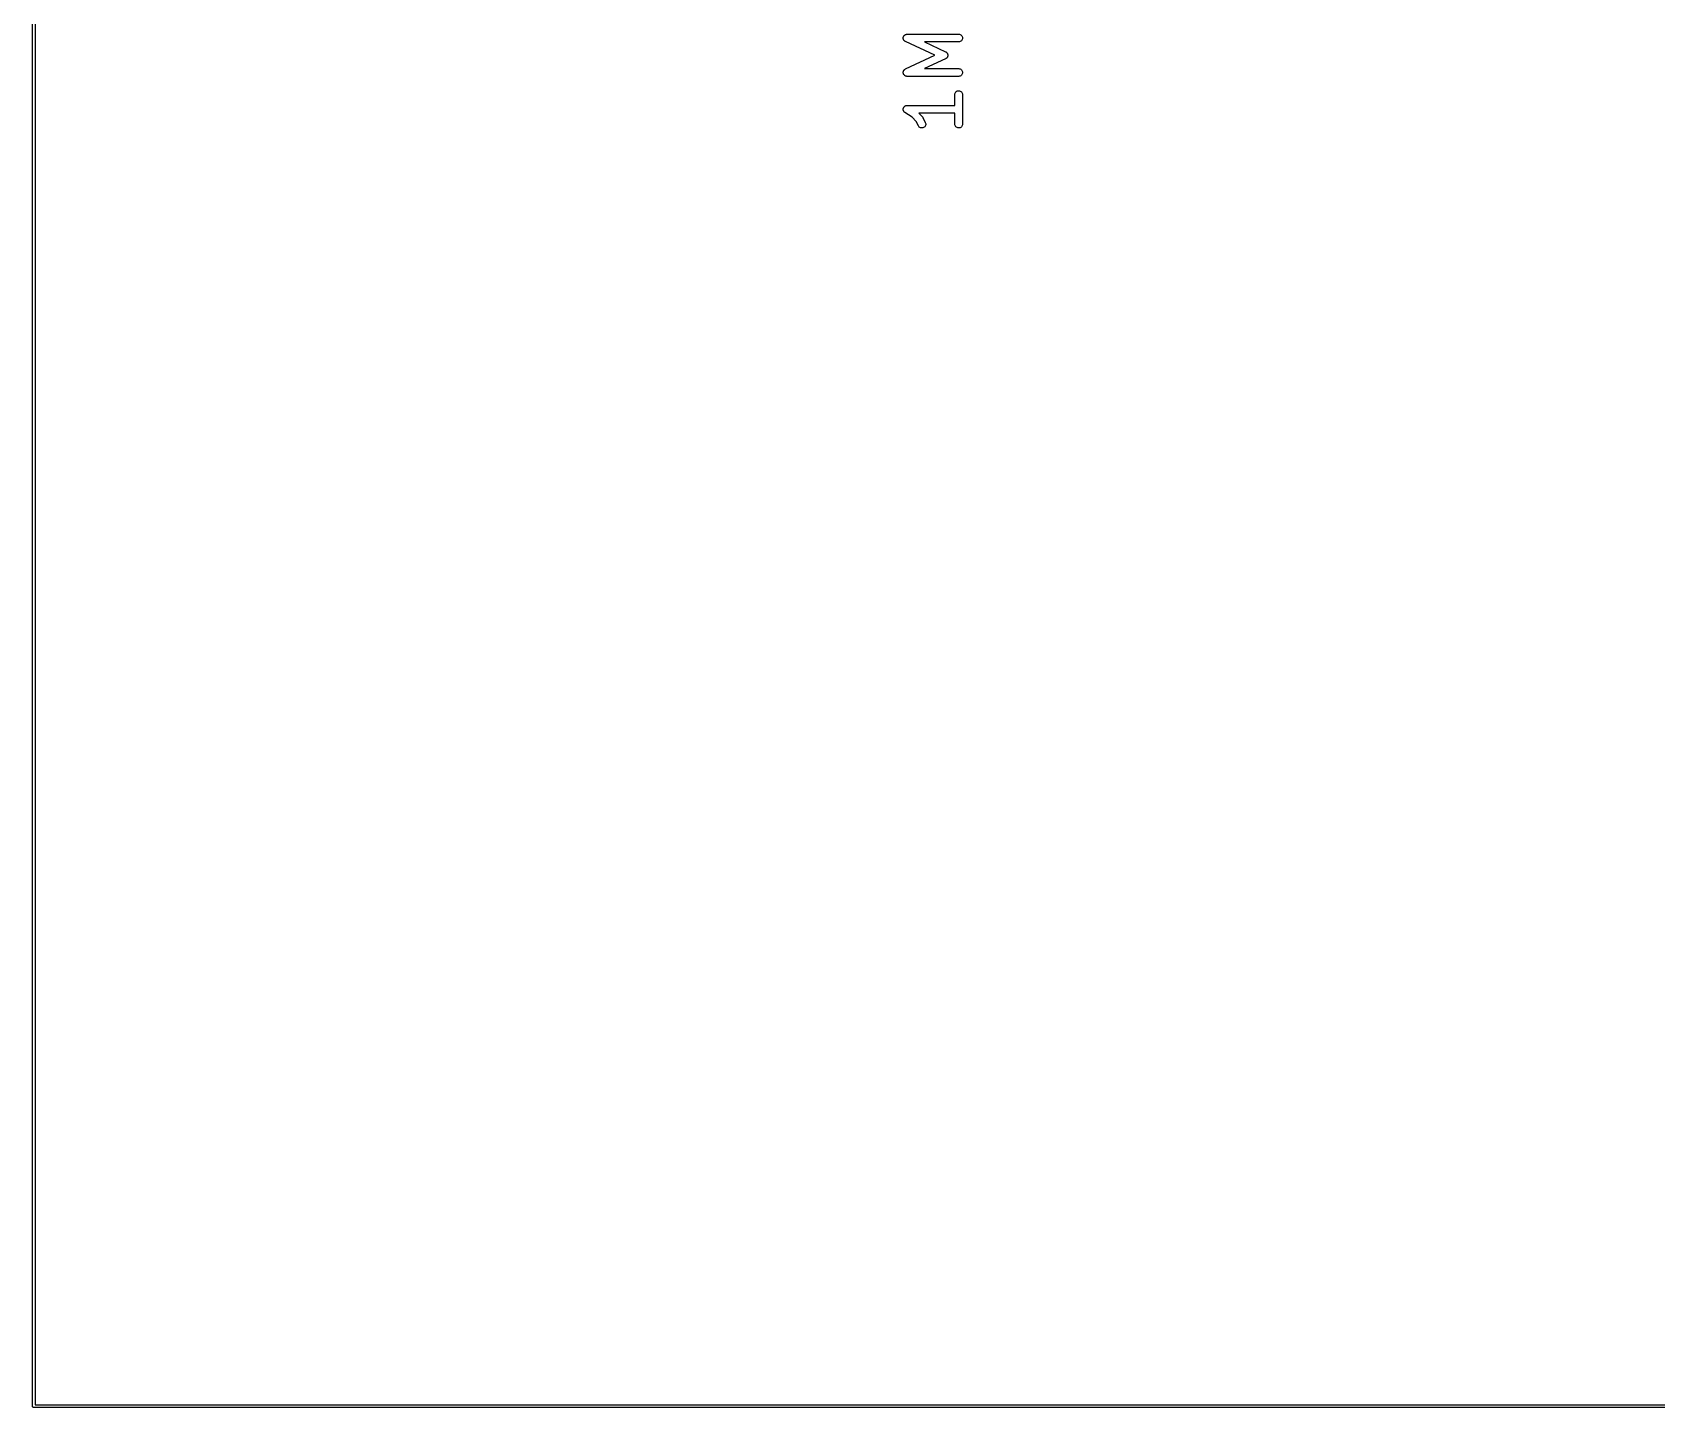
# Model space of a CAD drawing. Extents: x 20 to 116, y -135 to -20.
# Drawn here: x 19.97 to 51.44, y -135.03 to -108.39 of the extents above; entities that cross this region are included whole.
import ezdxf

# ---------------------------------------------------------------- set-up
doc = ezdxf.new("R2010")
doc.units = 0
doc.layers.add('BLACK', color=7, linetype='CONTINUOUS')

msp = doc.modelspace()

# ---------------------------------------------------------------- linework, layer by layer
at = {"layer": 'BLACK', "linetype": 'CONTINUOUS'}
for p, q in [((19.975, -134.999), (19.975, -20.0012)), ((20.025, -20.025), (20.025, -134.975)), ((36.8474, -108.495), (36.8476, -108.493)), ((36.8479, -108.501), (36.8474, -108.495)), ((36.8475, -108.492), (36.8483, -108.486)), ((36.8476, -108.493), (36.8475, -108.492)), ((36.8481, -108.506), (36.8479, -108.501)), ((36.8486, -108.508), (36.8481, -108.506)), ((36.8483, -108.486), (36.8489, -108.48)), ((36.8487, -108.51), (36.8486, -108.508)), ((36.8503, -108.515), (36.8487, -108.51)), ((36.8489, -108.48), (36.8494, -108.479)), ((36.8494, -108.479), (36.8497, -108.477)), ((36.8497, -108.477), (36.8516, -108.472)), ((36.8516, -108.52), (36.8503, -108.515)), ((36.8516, -108.472), (36.8532, -108.466)), ((36.8524, -108.522), (36.8516, -108.52)), ((36.8528, -108.524), (36.8524, -108.522)), ((36.8554, -108.529), (36.8528, -108.524)), ((36.8532, -108.466), (36.8541, -108.465)), ((36.8541, -108.465), (36.8546, -108.463)), ((36.8546, -108.463), (36.8575, -108.458)), ((36.8578, -108.534), (36.8554, -108.529)), ((36.8575, -108.458), (36.8602, -108.454)), ((36.8588, -108.535), (36.8578, -108.534)), ((36.8596, -108.537), (36.8588, -108.535)), ((36.8631, -108.541), (36.8596, -108.537)), ((36.8602, -108.454), (36.8613, -108.452)), ((36.8613, -108.452), (36.8622, -108.451)), ((36.8622, -108.451), (36.866, -108.447)), ((36.8665, -108.545), (36.8631, -108.541)), ((36.866, -108.447), (36.8695, -108.442)), ((36.8677, -108.547), (36.8665, -108.545)), ((36.8688, -108.548), (36.8677, -108.547)), ((36.8731, -108.552), (36.8688, -108.548)), ((36.8695, -108.442), (36.8709, -108.441)), ((36.8709, -108.441), (36.872, -108.44)), ((36.872, -108.44), (36.8765, -108.437)), ((36.8772, -108.555), (36.8731, -108.552)), ((36.8765, -108.437), (36.8809, -108.433)), ((36.8787, -108.556), (36.8772, -108.555)), ((36.88, -108.557), (36.8787, -108.556)), ((36.8849, -108.56), (36.88, -108.557)), ((36.8809, -108.433), (36.8824, -108.432)), ((36.8824, -108.432), (36.8838, -108.431)), ((36.8838, -108.431), (36.8889, -108.429)), ((36.8897, -108.563), (36.8849, -108.56)), ((36.8889, -108.429), (36.8938, -108.426)), ((36.8907, -108.563), (36.8897, -108.563)), ((37.4593, -108.829), (36.8907, -108.563)), ((36.8938, -108.426), (36.8954, -108.426)), ((36.8954, -108.426), (36.897, -108.425)), ((36.897, -108.425), (36.9024, -108.424)), ((36.9024, -108.424), (36.9078, -108.422)), ((36.9078, -108.422), (36.9095, -108.422)), ((36.9095, -108.422), (36.9112, -108.421)), ((36.9112, -108.421), (36.9168, -108.421)), ((36.9168, -108.421), (36.9224, -108.42)), ((36.9224, -108.42), (37.9224, -108.42)), ((37.9224, -108.42), (37.9234, -108.42)), ((37.9234, -108.42), (37.938, -108.422)), ((37.951, -108.565), (37.9369, -108.569)), ((37.938, -108.422), (37.9519, -108.427)), ((37.9639, -108.558), (37.951, -108.565)), ((37.9519, -108.427), (37.9648, -108.434)), ((37.9752, -108.549), (37.9639, -108.558)), ((37.9648, -108.434), (37.976, -108.443)), ((37.9846, -108.537), (37.9752, -108.549)), ((37.976, -108.443), (37.9851, -108.454)), ((37.9915, -108.525), (37.9846, -108.537)), ((37.9851, -108.454), (37.9919, -108.467)), ((37.9958, -108.511), (37.9915, -108.525)), ((37.9919, -108.467), (37.9961, -108.481)), ((37.9974, -108.496), (37.9958, -108.511)), ((37.9961, -108.481), (37.9974, -108.496)), ((36.8907, -109.094), (37.4593, -108.829)), ((37.9224, -108.57), (37.2604, -108.57)), ((37.2604, -108.57), (37.6684, -108.761)), ((37.6684, -108.761), (37.6693, -108.761)), ((37.6693, -108.761), (37.6727, -108.763)), ((37.6727, -108.763), (37.6762, -108.765)), ((37.6762, -108.765), (37.6789, -108.767)), ((37.6789, -108.767), (37.6818, -108.769)), ((37.6818, -108.769), (37.6847, -108.772)), ((37.6847, -108.772), (37.6878, -108.774)), ((37.6893, -108.882), (37.687, -108.884)), ((37.6878, -108.774), (37.6901, -108.777)), ((37.6919, -108.88), (37.6893, -108.882)), ((37.6901, -108.777), (37.6926, -108.779)), ((37.6942, -108.876), (37.6919, -108.88)), ((37.6926, -108.779), (37.6949, -108.782)), ((37.6969, -108.874), (37.6942, -108.876)), ((37.6949, -108.782), (37.6975, -108.785)), ((37.6986, -108.871), (37.6969, -108.874)), ((37.6975, -108.785), (37.6992, -108.788)), ((37.7007, -108.868), (37.6986, -108.871)), ((37.6992, -108.788), (37.7012, -108.791)), ((37.7024, -108.864), (37.7007, -108.868)), ((37.7012, -108.791), (37.7029, -108.794)), ((37.7044, -108.861), (37.7024, -108.864)), ((37.7029, -108.794), (37.7049, -108.798)), ((37.7056, -108.858), (37.7044, -108.861)), ((37.7049, -108.798), (37.706, -108.801)), ((37.7071, -108.855), (37.7056, -108.858)), ((37.706, -108.801), (37.7074, -108.804)), ((37.708, -108.851), (37.7071, -108.855)), ((37.7074, -108.804), (37.7083, -108.808)), ((37.7094, -108.847), (37.708, -108.851)), ((37.7083, -108.808), (37.7096, -108.811)), ((37.7099, -108.844), (37.7094, -108.847)), ((37.7096, -108.811), (37.7101, -108.815)), ((37.7107, -108.841), (37.7099, -108.844)), ((37.7101, -108.815), (37.7109, -108.818)), ((37.711, -108.837), (37.7107, -108.841)), ((37.7109, -108.818), (37.7111, -108.822)), ((37.7116, -108.833), (37.711, -108.837)), ((37.7111, -108.822), (37.7116, -108.826)), ((37.7116, -108.826), (37.7114, -108.829)), ((37.7114, -108.829), (37.7116, -108.833)), ((37.9369, -108.569), (37.9224, -108.57)), ((36.8474, -109.162), (36.848, -109.156)), ((36.8475, -109.163), (36.8474, -109.162)), ((36.8474, -109.165), (36.8475, -109.163)), ((36.8482, -109.171), (36.8474, -109.165)), ((36.848, -109.156), (36.8483, -109.15)), ((36.8487, -109.176), (36.8482, -109.171)), ((36.8483, -109.15), (36.8487, -109.149)), ((36.8487, -109.149), (36.8489, -109.147)), ((36.8492, -109.178), (36.8487, -109.176)), ((36.8489, -109.147), (36.8506, -109.142)), ((36.8494, -109.18), (36.8492, -109.178)), ((36.8513, -109.185), (36.8494, -109.18)), ((36.8506, -109.142), (36.852, -109.136)), ((36.8528, -109.19), (36.8513, -109.185)), ((36.852, -109.136), (36.8527, -109.135)), ((36.8527, -109.135), (36.8532, -109.133)), ((36.8536, -109.192), (36.8528, -109.19)), ((36.8532, -109.133), (36.8559, -109.128)), ((36.8542, -109.193), (36.8536, -109.192)), ((36.857, -109.198), (36.8542, -109.193)), ((36.8559, -109.128), (36.8584, -109.123)), ((36.8584, -109.123), (36.8594, -109.122)), ((36.8594, -109.122), (36.8602, -109.12)), ((36.8602, -109.12), (36.8638, -109.116)), ((36.8638, -109.116), (36.8672, -109.111)), ((36.8672, -109.111), (36.8684, -109.11)), ((36.8684, -109.11), (36.8695, -109.109)), ((36.8695, -109.109), (36.8739, -109.105)), ((36.8739, -109.105), (36.8781, -109.102)), ((36.8781, -109.102), (36.8795, -109.101)), ((36.8795, -109.101), (36.8809, -109.1)), ((36.8809, -109.1), (36.8858, -109.097)), ((36.8858, -109.097), (36.8907, -109.094)), ((37.6684, -108.897), (37.2604, -109.087)), ((37.2604, -109.087), (37.9224, -109.087)), ((37.6717, -108.895), (37.6684, -108.897)), ((37.6753, -108.893), (37.6717, -108.895)), ((37.678, -108.891), (37.6753, -108.893)), ((37.681, -108.889), (37.678, -108.891)), ((37.6839, -108.887), (37.681, -108.889)), ((37.687, -108.884), (37.6839, -108.887)), ((37.9224, -109.087), (37.9234, -109.087)), ((37.9234, -109.087), (37.938, -109.089)), ((37.938, -109.089), (37.9519, -109.093)), ((37.9519, -109.093), (37.9648, -109.1)), ((37.9648, -109.1), (37.976, -109.11)), ((37.976, -109.11), (37.9851, -109.121)), ((37.9915, -109.191), (37.9846, -109.204)), ((37.9851, -109.121), (37.9919, -109.134)), ((37.9958, -109.177), (37.9915, -109.191)), ((37.9919, -109.134), (37.9961, -109.148)), ((37.9974, -109.163), (37.9958, -109.177)), ((37.9961, -109.148), (37.9974, -109.163)), ((36.8596, -109.203), (36.857, -109.198)), ((36.8607, -109.205), (36.8596, -109.203)), ((36.8616, -109.206), (36.8607, -109.205)), ((36.8653, -109.21), (36.8616, -109.206)), ((36.8688, -109.215), (36.8653, -109.21)), ((36.8701, -109.216), (36.8688, -109.215)), ((36.8712, -109.217), (36.8701, -109.216)), ((36.8757, -109.22), (36.8712, -109.217)), ((36.88, -109.224), (36.8757, -109.22)), ((36.8815, -109.225), (36.88, -109.224)), ((36.8829, -109.226), (36.8815, -109.225)), ((36.8879, -109.228), (36.8829, -109.226)), ((36.8928, -109.231), (36.8879, -109.228)), ((36.8945, -109.232), (36.8928, -109.231)), ((36.896, -109.232), (36.8945, -109.232)), ((36.9014, -109.234), (36.896, -109.232)), ((36.9068, -109.236), (36.9014, -109.234)), ((36.9085, -109.236), (36.9068, -109.236)), ((36.9102, -109.236), (36.9085, -109.236)), ((36.9158, -109.237), (36.9102, -109.236)), ((36.9213, -109.237), (36.9158, -109.237)), ((36.9224, -109.237), (36.9213, -109.237)), ((37.9224, -109.237), (36.9224, -109.237)), ((37.9369, -109.236), (37.9224, -109.237)), ((37.951, -109.231), (37.9369, -109.236)), ((37.9639, -109.225), (37.951, -109.231)), ((37.9752, -109.215), (37.9639, -109.225)), ((37.9846, -109.204), (37.9752, -109.215)), ((36.8649, -109.829), (36.8695, -109.823)), ((36.8695, -109.823), (36.8696, -109.823)), ((36.8696, -109.823), (36.8754, -109.818)), ((36.8696, -109.823), (36.8696, -109.823)), ((36.8754, -109.818), (36.8809, -109.814)), ((36.8809, -109.814), (36.8809, -109.814)), ((36.8809, -109.814), (36.881, -109.814)), ((36.881, -109.814), (36.8876, -109.81)), ((36.8876, -109.81), (36.8938, -109.807)), ((36.8938, -109.807), (36.8939, -109.807)), ((36.8939, -109.807), (36.9007, -109.805)), ((36.8939, -109.807), (36.8939, -109.807)), ((36.9007, -109.805), (36.9078, -109.803)), ((36.9078, -109.803), (36.9079, -109.803)), ((36.9079, -109.803), (36.9152, -109.802)), ((36.9079, -109.803), (36.9079, -109.803)), ((36.9152, -109.802), (36.9224, -109.801)), ((36.9224, -109.801), (37.8474, -109.801)), ((37.8474, -109.59), (37.849, -109.575)), ((37.8474, -109.591), (37.8474, -109.59)), ((37.8474, -109.801), (37.8474, -109.591)), ((37.849, -109.575), (37.8534, -109.561)), ((37.8534, -109.561), (37.8605, -109.548)), ((37.8605, -109.548), (37.8699, -109.537)), ((37.8699, -109.537), (37.8813, -109.528)), ((37.8813, -109.528), (37.8943, -109.521)), ((37.8943, -109.521), (37.9083, -109.517)), ((37.9083, -109.517), (37.9229, -109.516)), ((37.9229, -109.516), (37.9375, -109.517)), ((37.9375, -109.517), (37.9514, -109.522)), ((37.9514, -109.522), (37.9643, -109.529)), ((37.9643, -109.529), (37.9756, -109.538)), ((37.9756, -109.538), (37.9848, -109.549)), ((37.9848, -109.549), (37.9917, -109.562)), ((37.9917, -109.562), (37.996, -109.576)), ((37.996, -109.576), (37.9974, -109.591)), ((37.9974, -109.591), (37.9974, -110.162)), ((36.8474, -109.876), (36.8481, -109.869)), ((36.8481, -109.883), (36.8474, -109.876)), ((36.8474, -109.876), (36.8474, -109.876)), ((36.8474, -109.876), (36.8474, -109.876)), ((36.8481, -109.869), (36.8489, -109.861)), ((36.8487, -109.89), (36.8481, -109.883)), ((36.8508, -109.898), (36.8487, -109.89)), ((36.8487, -109.89), (36.8487, -109.89)), ((36.8487, -109.89), (36.8487, -109.89)), ((36.8489, -109.861), (36.8511, -109.854)), ((36.8489, -109.861), (36.8489, -109.861)), ((36.8489, -109.861), (36.8489, -109.861)), ((36.8528, -109.904), (36.8508, -109.898)), ((36.8511, -109.854), (36.8532, -109.847)), ((36.8528, -109.905), (36.8528, -109.904)), ((36.8528, -109.904), (36.8528, -109.904)), ((36.8561, -109.911), (36.8528, -109.905)), ((36.8532, -109.847), (36.8533, -109.847)), ((36.8533, -109.847), (36.8568, -109.841)), ((36.8533, -109.847), (36.8533, -109.847)), ((36.8596, -109.917), (36.8561, -109.911)), ((36.8568, -109.841), (36.8602, -109.834)), ((36.8642, -109.923), (36.8596, -109.917)), ((36.8596, -109.917), (36.8596, -109.917)), ((36.8596, -109.917), (36.8596, -109.917)), ((36.8602, -109.834), (36.8602, -109.834)), ((36.8602, -109.834), (36.8603, -109.834)), ((36.8603, -109.834), (36.8649, -109.829)), ((36.8687, -109.929), (36.8642, -109.923)), ((36.8688, -109.929), (36.8687, -109.929)), ((36.8745, -109.934), (36.8688, -109.929)), ((36.8688, -109.929), (36.8688, -109.929)), ((36.8799, -109.938), (36.8745, -109.934)), ((36.88, -109.938), (36.8799, -109.938)), ((36.8808, -109.939), (36.88, -109.938)), ((36.88, -109.938), (36.88, -109.938)), ((36.88, -109.938), (36.88, -109.938)), ((37.0175, -110.03), (36.8808, -109.939)), ((37.0988, -110.111), (37.0175, -110.03)), ((37.141, -110.196), (37.0988, -110.111)), ((37.8474, -109.951), (37.1511, -109.951)), ((37.1511, -109.951), (37.2135, -110.014)), ((37.2135, -110.014), (37.2142, -110.015)), ((37.2142, -110.015), (37.2169, -110.018)), ((37.2169, -110.018), (37.2198, -110.021)), ((37.2198, -110.021), (37.2214, -110.024)), ((37.2214, -110.024), (37.2234, -110.026)), ((37.2234, -110.026), (37.2253, -110.03)), ((37.2253, -110.03), (37.2276, -110.033)), ((37.2276, -110.033), (37.2752, -110.129)), ((37.2752, -110.129), (37.2756, -110.13)), ((37.2756, -110.13), (37.2807, -110.143)), ((37.8474, -110.162), (37.8474, -109.951)), ((37.1488, -110.208), (37.141, -110.196)), ((37.1589, -110.219), (37.1488, -110.208)), ((37.1708, -110.227), (37.1589, -110.219)), ((37.1841, -110.233), (37.1708, -110.227)), ((37.1984, -110.237), (37.1841, -110.233)), ((37.213, -110.237), (37.1984, -110.237)), ((37.2275, -110.235), (37.213, -110.237)), ((37.2412, -110.229), (37.2275, -110.235)), ((37.2536, -110.222), (37.2412, -110.229)), ((37.2643, -110.212), (37.2536, -110.222)), ((37.2729, -110.2), (37.2643, -110.212)), ((37.279, -110.187), (37.2729, -110.2)), ((37.2824, -110.172), (37.279, -110.187)), ((37.2807, -110.143), (37.283, -110.158)), ((37.283, -110.158), (37.2824, -110.172)), ((37.8488, -110.177), (37.8474, -110.162)), ((37.853, -110.191), (37.8488, -110.177)), ((37.8599, -110.204), (37.853, -110.191)), ((37.8692, -110.215), (37.8599, -110.204)), ((37.8804, -110.224), (37.8692, -110.215)), ((37.8933, -110.231), (37.8804, -110.224)), ((37.9073, -110.236), (37.8933, -110.231)), ((37.9219, -110.237), (37.9073, -110.236)), ((37.9364, -110.236), (37.9219, -110.237)), ((37.9505, -110.232), (37.9364, -110.236)), ((37.9634, -110.225), (37.9505, -110.232)), ((37.9749, -110.216), (37.9634, -110.225)), ((37.9843, -110.205), (37.9749, -110.216)), ((37.9913, -110.192), (37.9843, -110.205)), ((37.9957, -110.178), (37.9913, -110.192)), ((37.9974, -110.163), (37.9957, -110.178)), ((37.9974, -110.162), (37.9974, -110.163)), ((19.9749, -135), (19.975, -134.999)), ((19.9754, -135.005), (19.9749, -135)), ((20.025, -134.975), (115.86, -134.975)), ((19.9768, -135.01), (19.9754, -135.005)), ((19.9791, -135.014), (19.9768, -135.01)), ((19.9822, -135.018), (19.9791, -135.014)), ((19.986, -135.021), (19.9822, -135.018)), ((19.9904, -135.023), (19.986, -135.021)), ((19.9951, -135.025), (19.9904, -135.023)), ((19.9988, -135.025), (19.9951, -135.025)), ((20, -135.025), (19.9988, -135.025)), ((19.9988, -135.025), (19.9988, -135.025)), ((20.0012, -135.025), (20, -135.025)), ((115.884, -135.025), (20.0012, -135.025))]:
    msp.add_line(p, q, dxfattribs=at)

doc.saveas('drawing.dxf')
